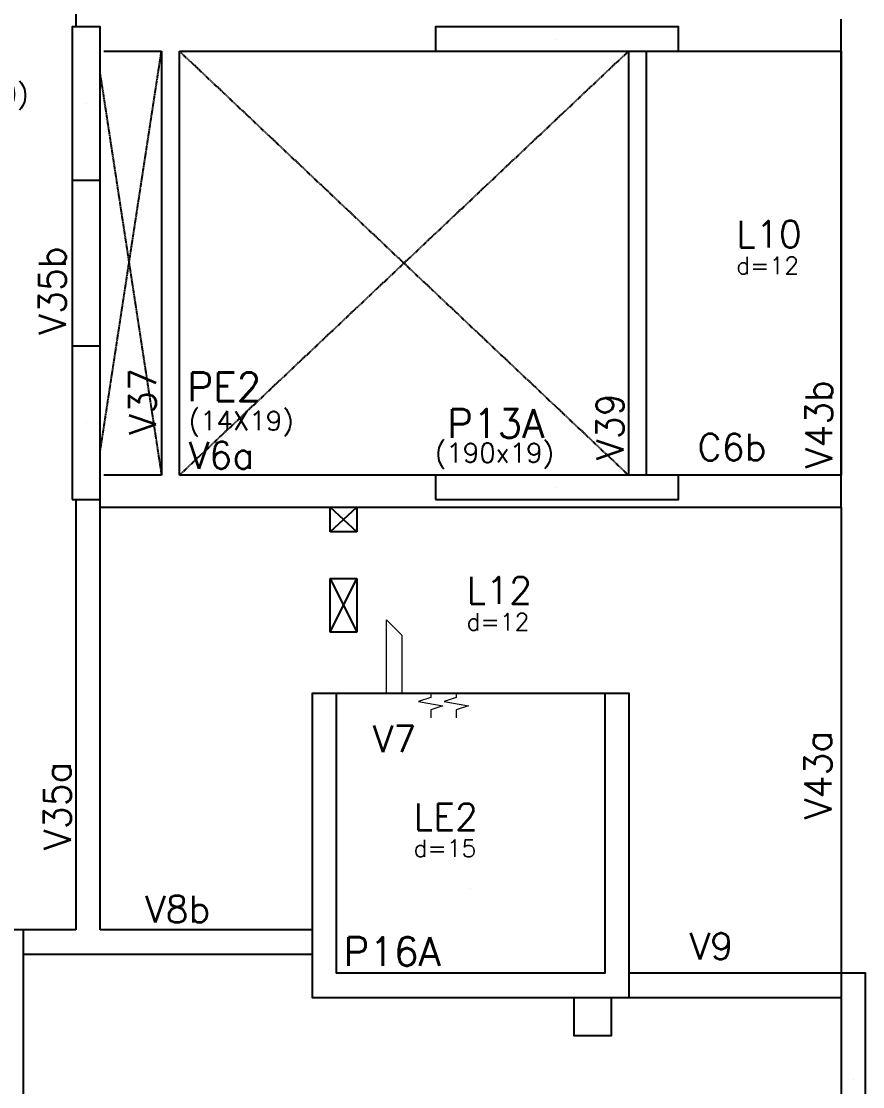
# Model space of a CAD drawing. Extents: x -40810 to 33675, y -2018 to 21213.
# Drawn here: x 19961 to 20619, y 2615 to 3449 of the extents above; entities that cross this region are included whole.
import ezdxf

# ---------------------------------------------------------------- set-up
doc = ezdxf.new("R2010")
doc.units = 0
doc.linetypes.add('TRAZO_HUECO', pattern=[0.75, 0.5, -0.25])
doc.layers.get('0').update_dxf_attribs({"color": 1, "lineweight": 9})
for name, color, linetype in [('1', 5, 'Continuous'), ('10', 7, 'Continuous'), ('12', 3, 'Continuous'), ('13', 7, 'Continuous'), ('241', 7, 'TRAZO_HUECO'), ('242', 3, 'Continuous'), ('27', 10, 'Continuous'), ('3', 2, 'Continuous'), ('42', 7, 'Continuous'), ('8', 5, 'Continuous'), ('9', 3, 'Continuous'), ('STEPHANIE', 6, 'Continuous')]:
    doc.layers.add(name, color=color, linetype=linetype)
doc.styles.get("Standard").update_dxf_attribs({"font": 'romans.shx', "width": 0.8})

msp = doc.modelspace()

# ---------------------------------------------------------------- linework, layer by layer
at = {"linetype": 'Continuous', "ltscale": 30}
msp.add_lwpolyline([(19426.32, 3614.912), (19426.32, 3259.912), (19426.32, 3002.412), (19426.32, 2737.912), (19940.32, 2737.912), (19962.32, 2737.912), (20003.32, 2737.912), (20003.32, 3074.912), (20000.32, 3074.912), (20000.32, 3194.912), (20000.32, 3324.912), (20000.32, 3444.912), (20003.32, 3444.912), (20003.32, 3596.912)], dxfattribs=at)
for points in [[(20602.32, 3259.908), (20602.32, 3425.912), (20474.82, 3425.912), (20449.819, 3425.912), (20449.819, 3093.912), (20474.82, 3093.912), (20602.32, 3093.912)], [(20602.32, 3068.912), (20442.819, 3068.912), (20223.318, 3068.912), (20223.318, 3049.595), (20202.322, 3049.595), (20202.322, 3049.595), (20202.322, 3068.912), (20083.819, 3068.912), (20022.32, 3068.912), (20022.32, 2737.912), (20188.32, 2737.912), (20188.32, 2922.912), (20207.32, 2922.912), (20246.481, 2922.912), (20246.481, 2980.503), (20258.481, 2968.503), (20258.481, 2922.912), (20417.32, 2922.912), (20436.32, 2922.912), (20436.32, 2703.912), (20602.32, 2703.912)], [(20622.82, 2537.912), (20621.32, 2537.912), (20602.32, 2537.912), (20602.32, 2684.912), (20436.32, 2684.912), (20422.32, 2684.912), (20422.32, 2654.912), (20393.32, 2654.912), (20393.32, 2684.912), (20188.32, 2684.912), (20188.32, 2718.912), (19962.32, 2718.912), (19962.32, 2537.912), (19960.82, 2168.917), (19960.82, 2168.912), (20622.82, 2168.912)]]:
    msp.add_lwpolyline(points, close=True, dxfattribs=at)
for points in [[(20281.024, 2922.912), (20281.024, 2919.745), (20271.524, 2916.579), (20290.524, 2913.412), (20281.024, 2910.245), (20281.024, 2903.912)], [(20300.968, 2922.912), (20300.968, 2919.745), (20291.468, 2916.579), (20310.468, 2913.412), (20300.968, 2910.245), (20300.968, 2903.912)]]:
    msp.add_lwpolyline(points)
at = {"layer": '1'}
for points in [[(20003.32, 3596.912), (20003.32, 3444.912)], [(20025.32, 3425.912), (20070.319, 3425.912)], [(20070.319, 3425.912), (20070.319, 3093.912)], [(20084.319, 3425.912), (20284.82, 3425.912)], [(20084.319, 3093.912), (20084.319, 3425.912)], [(20435.819, 3425.912), (20435.819, 3093.912)], [(20449.819, 3093.912), (20449.819, 3425.912)], [(20474.82, 3425.912), (20602.32, 3425.912)], [(20602.32, 3425.912), (20602.32, 3259.908)], [(20000.32, 3324.912), (20000.32, 3194.912)], [(20022.32, 3194.912), (20022.32, 3324.912)], [(20602.32, 3259.908), (20602.32, 3093.912)], [(20070.319, 3093.912), (20025.32, 3093.912)], [(20284.82, 3093.912), (20084.319, 3093.912)], [(20602.32, 3093.912), (20474.82, 3093.912)], [(20003.32, 3074.912), (20003.32, 2737.912)], [(20022.32, 3068.912), (20022.32, 3074.912)], [(20022.32, 3068.912), (20083.819, 3068.912)], [(20022.32, 2737.912), (20022.32, 3068.912)], [(20083.819, 3068.912), (20442.819, 3068.912)], [(20442.819, 3068.912), (20602.32, 3068.912)], [(20602.32, 3068.912), (20602.32, 2703.912)], [(20417.32, 2922.912), (20207.32, 2922.912)], [(20003.32, 2737.912), (19962.32, 2737.912)], [(20188.32, 2737.912), (20022.32, 2737.912)], [(19962.32, 2718.912), (20188.32, 2718.912)], [(20601.32, 2703.912), (20436.32, 2703.912)], [(20436.32, 2684.912), (20601.32, 2684.912)]]:
    msp.add_lwpolyline(points, dxfattribs=at)
at = {"layer": '241'}
for p, q in [((20022.32, 3112.187), (20070.319, 3425.912)), ((20084.319, 3093.912), (20435.819, 3425.912)), ((20084.319, 3425.912), (20435.819, 3093.912)), ((20022.32, 3407.636), (20070.319, 3093.912))]:
    msp.add_line(p, q, dxfattribs=at)
at = {"layer": '242'}
for p, q in [((20379.82, 3435.412), (20379.82, 3435.412)), ((20011.32, 3384.912), (20011.32, 3384.912)), ((20011.32, 3134.912), (20011.32, 3134.912)), ((20379.82, 3084.412), (20379.82, 3084.412)), ((20300.335, 2834.934), (20300.335, 2834.934)), ((20306.347, 2834.541), (20306.347, 2834.541)), ((20312.32, 2770.391), (20312.32, 2770.391)), ((20611.82, 2620.912), (20611.82, 2620.912))]:
    msp.add_line(p, q, dxfattribs=at)
at = {"layer": '27'}
for p, q in [((20202.322, 3068.912), (20223.318, 3068.912)), ((20202.322, 3049.595), (20223.318, 3068.912)), ((20202.322, 3068.912), (20223.318, 3049.595)), ((20202.322, 3068.912), (20223.318, 3068.912)), ((20202.322, 3049.595), (20202.322, 3068.912)), ((20202.322, 3049.595), (20223.318, 3068.912)), ((20202.322, 3068.912), (20223.318, 3049.595)), ((20202.322, 3068.912), (20223.318, 3068.912)), ((20202.322, 3049.595), (20202.322, 3068.912)), ((20223.318, 3068.912), (20223.318, 3049.595)), ((20223.318, 3068.912), (20223.318, 3049.595)), ((20223.318, 3049.595), (20202.322, 3049.595)), ((20223.318, 3049.595), (20202.322, 3049.595)), ((20202.322, 2970.91), (20223.318, 3012.906)), ((20202.322, 3012.906), (20223.318, 2970.91)), ((20202.322, 3012.906), (20223.318, 3012.906)), ((20202.322, 2970.91), (20202.322, 3012.906)), ((20202.322, 2970.91), (20223.318, 3012.906)), ((20202.322, 3012.906), (20223.318, 2970.91)), ((20202.322, 3012.906), (20223.318, 3012.906)), ((20202.322, 2970.91), (20202.322, 3012.906)), ((20223.318, 3012.906), (20223.318, 2970.91)), ((20223.318, 3012.906), (20223.318, 2970.91)), ((20223.318, 2970.91), (20202.322, 2970.91)), ((20223.318, 2970.91), (20202.322, 2970.91))]:
    msp.add_line(p, q, dxfattribs=at)
at = {"layer": '3'}
for points in [[(20000.32, 3324.912), (20022.32, 3324.912), (20022.32, 3444.912), (20000.32, 3444.912), (20000.32, 3324.912)], [(20284.82, 3425.912), (20474.82, 3425.912), (20474.82, 3444.912), (20284.82, 3444.912), (20284.82, 3425.912)], [(20000.32, 3074.912), (20022.32, 3074.912), (20022.32, 3194.912), (20000.32, 3194.912), (20000.32, 3074.912)], [(20284.82, 3074.912), (20474.82, 3074.912), (20474.82, 3093.912), (20284.82, 3093.912), (20284.82, 3074.912)], [(20417.32, 2922.912), (20417.32, 2703.912), (20207.32, 2703.912), (20207.32, 2922.912), (20188.32, 2922.912), (20188.32, 2684.912), (20436.32, 2684.912), (20436.32, 2922.912), (20417.32, 2922.912)], [(19940.32, 2537.912), (19962.32, 2537.912), (19962.32, 2737.912), (19940.32, 2737.912), (19940.32, 2537.912)], [(20602.32, 2537.912), (20621.32, 2537.912), (20621.32, 2703.912), (20602.32, 2703.912), (20602.32, 2537.912)]]:
    msp.add_lwpolyline(points, dxfattribs=at)
at = {"layer": '42'}
for p, q in [((20202.322, 3049.595), (20202.322, 3068.912)), ((20223.318, 3068.912), (20223.318, 3049.595)), ((20223.318, 3049.595), (20202.322, 3049.595)), ((20202.322, 3012.906), (20223.318, 3012.906)), ((20202.322, 2970.91), (20202.322, 3012.906)), ((20223.318, 3012.906), (20223.318, 2970.91)), ((20223.318, 2970.91), (20202.322, 2970.91))]:
    msp.add_line(p, q, dxfattribs=at)
msp.add_lwpolyline([(20393.32, 2684.912), (20422.32, 2684.912), (20422.32, 2654.912), (20393.32, 2654.912), (20393.32, 2684.912)], dxfattribs=at)
at = {"layer": 'STEPHANIE', "linetype": 'Continuous'}
msp.add_line((20602.32, 3068.912), (20602.32, 3450.912), dxfattribs=at)

# ---------------------------------------------------------------- texts
at = {"layer": '10'}
for s, p in [('L10', (20520.108, 3272.157)), ('L12', (20309.05, 2993.201)), ('LE2', (20267.561, 2815.886))]:
    msp.add_text(s, height=21, dxfattribs=at).set_placement(p)
at = {"layer": '12'}
for s, p in [('(22x120)', (19873.002, 3384.752)), ('(190x19)', (20284.271, 3103.909))]:
    msp.add_text(s, height=15, dxfattribs=at).set_placement(p)
at = {"layer": '13'}
for s, p in [('d=12', (20520.108, 3251.262)), ('d=12', (20309.05, 2972.306)), ('d=15', (20267.561, 2794.991))]:
    msp.add_text(s, height=13.5, dxfattribs=at).set_placement(p)
at = {"layer": '8'}
for s, p in [('V35b', (19995.354, 3203.925)), ('V37', (20065.952, 3125.629)), ('V43b', (20595.302, 3099.189)), ('V39', (20431.78, 3105.824)), ('V43a', (20594.569, 2824.527)), ('V35a', (19999.266, 2800.455))]:
    msp.add_text(s, height=21, rotation=90, dxfattribs=at).set_placement(p)
for s, p in [('V6a', (20091.475, 3098.91)), ('C6b', (20489.789, 3105.314)), ('V7', (20235.528, 2876.975)), ('V8b', (20057.311, 2743.562)), ('V9', (20483.526, 2714.617))]:
    msp.add_text(s, height=21, dxfattribs=at).set_placement(p)
at = {"layer": '9'}
for s, height, p in [('PE2', 22.5, (20090.585, 3151.857)), ('(14X19)', 15, (20091.515, 3129.051)), ('P13A', 22.5, (20293.833, 3123.15)), ('P16A', 22.5, (20212.723, 2709.581))]:
    msp.add_text(s, height=height, dxfattribs=at).set_placement(p)

doc.saveas('drawing.dxf')
